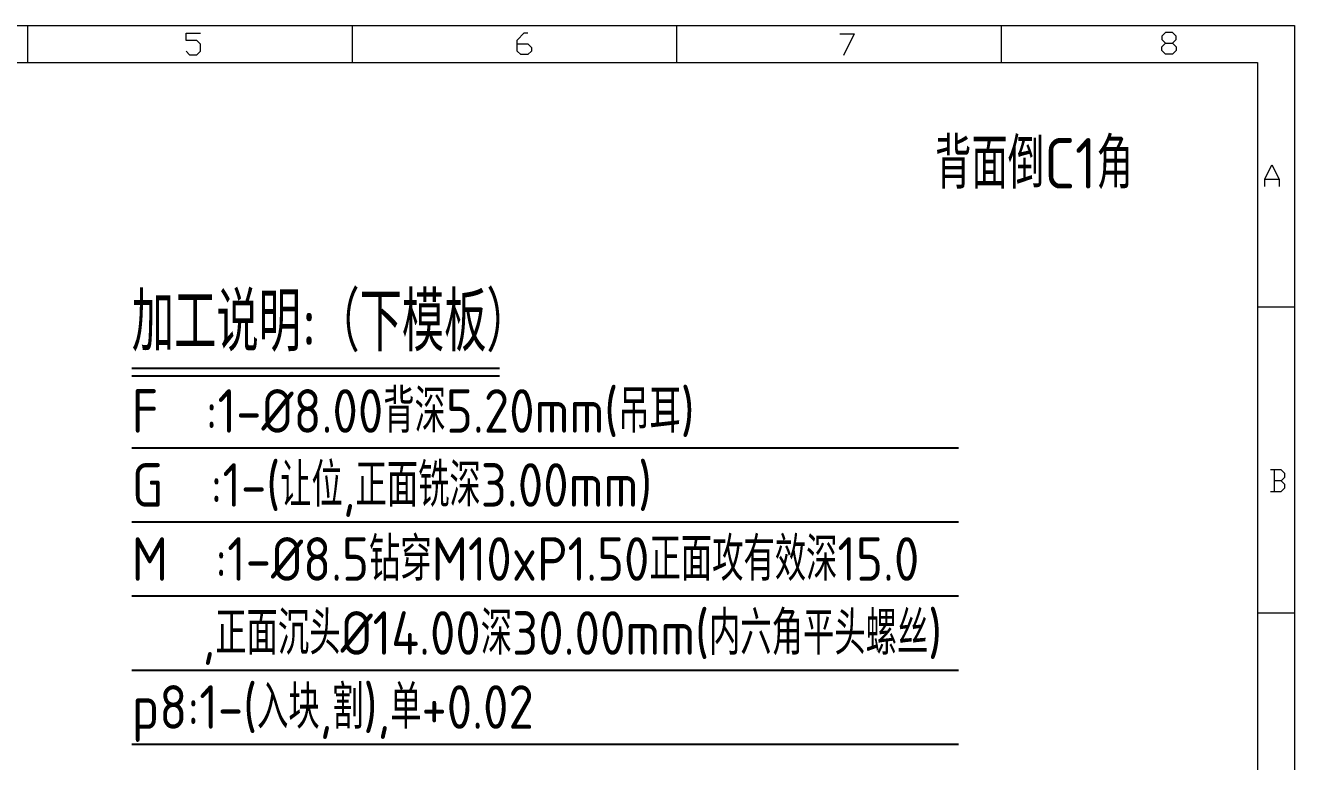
# Model space of a CAD drawing. Header units: millimetres. Extents: x 88508 to 142116, y -5268 to 20283.
# Drawn here: x 109140 to 109315, y -2937 to -2835.5 of the extents above; entities that cross this region are included whole.
import ezdxf
from ezdxf.enums import TextEntityAlignment as Align

# ---------------------------------------------------------------- set-up
doc = ezdxf.new("R2010")
doc.units = ezdxf.units.MM
doc.layers.add('TEXT', color=4, linetype='Continuous')
doc.styles.add('gbenor', font='gbenor.shx', dxfattribs={"bigfont": 'gbcbig.shx'})
doc.styles.add('GBENOR_', font='gbenor.shx', dxfattribs={"bigfont": 'gbcbig'})
doc.styles.add('TXT', font='txt.shx', dxfattribs={"width": 0.8, "bigfont": 'ctxt.shx'})

# ---------------------------------------------------------------- blocks, each defined once
blk = doc.blocks.new('U40')
at = {"color": 254, "lineweight": 18}
for p, q in [((0, 1783.5), (2530.2, 1783.5)), ((1265.1, 1783.5), (1265.1, 1746.5)), ((1589.1, 1783.5), (1589.1, 1746.5)), ((1913.1, 1783.5), (1913.1, 1746.5)), ((2237.1, 1783.5), (2237.1, 1746.5)), ((2530.2, 1783.5), (2530.2, 0)), ((37, 1746.5), (2493.2, 1746.5)), ((2493.2, 1746.5), (2493.2, 37)), ((2493.2, 1502.7), (2530.2, 1502.7)), ((2493.2, 1197.2), (2530.2, 1197.2))]:
    blk.add_line(p, q, dxfattribs=at)
at = {"color": 92, "lineweight": 18}
for points in [[(1423.4, 1757.7), (1427, 1754.1), (1434.2, 1754.1), (1437.8, 1757.7), (1437.8, 1764.9), (1434.2, 1768.5), (1423.4, 1768.5), (1423.4, 1775.7), (1437.8, 1775.7)], [(1753.9, 1765.1), (1764.7, 1765.1), (1768.3, 1761.5), (1768.3, 1757.9), (1764.7, 1754.3), (1757.5, 1754.3), (1753.9, 1757.9), (1753.9, 1768.7), (1761.1, 1775.9), (1764.7, 1775.9)], [(2076.2, 1775.2), (2090.6, 1775.2), (2079.8, 1753.6)], [(2408.4, 1765.7), (2412, 1762.1), (2412, 1758.5), (2408.4, 1754.9), (2401.2, 1754.9), (2397.6, 1758.5), (2397.6, 1762.1), (2401.2, 1765.7), (2408.4, 1765.7), (2412, 1769.3), (2412, 1772.9), (2408.4, 1776.5), (2401.2, 1776.5), (2397.6, 1772.9), (2397.6, 1769.3), (2401.2, 1765.7)], [(2500.4, 1622.8), (2500.4, 1630), (2507.6, 1644.4), (2514.8, 1630), (2514.8, 1622.8)], [(2500.4, 1630), (2514.8, 1630)], [(2516.9, 1329), (2520.5, 1332.6), (2520.5, 1336.2), (2516.9, 1339.8), (2506.1, 1339.8)], [(2509.7, 1339.8), (2509.7, 1318.2)], [(2506.1, 1318.2), (2516.9, 1318.2), (2520.5, 1321.8), (2520.5, 1325.4), (2516.9, 1329), (2509.7, 1329)]]:
    blk.add_lwpolyline(points, dxfattribs=at)
at = {"lineweight": 18, "style": 'GBENOR_'}
blk.add_attdef('文档路径', (2126, 386.9), '', height=17.8, dxfattribs=at)
at = {"lineweight": 20, "style": 'TXT'}
for tag, height, p in [('18-**-**', 16.3, (1866.6, 256.2)), ('客户名称', 16.1, (1741.1, 134, 0)), ('料厚:', 16.1, (1741.3, 93.2, 0))]:
    blk.add_attdef(tag, text='', height=height, dxfattribs=at).set_placement(p, align=Align.MIDDLE)
for tag, p, height in [('88888', (1850.9, 207.5), 14.9), ('材质:', (1691.2, 168, 0), 16.1), ('核准', (1869.4, 127.5, 0), 16.1), ('设计', (1868.8, 88.3, 0), 16.1), ('绘图', (1868.2, 49.1, 0), 16.1)]:
    blk.add_attdef(tag, p, '', height=height, dxfattribs=at)
for tag, p, height, width in [('3', (2234.7, 206.9), 15.8, 0.7), ('4', (2234.7, 167.4), 15.8, 0.7), ('核准日期', (2041.1, 124.2, 0), 16.1, 0.68), ('设计日期', (2041.1, 84.5, 0), 16.1, 0.68), ('1', (2251.9, 85.9), 14.6, 0.7), ('绘图日期', (2040.9, 46.4, 0), 16.1, 0.68), ('2', (2235, 49.2), 14.6, 0.7)]:
    blk.add_attdef(tag, p, '', height=height, dxfattribs=dict(at, width=width))

msp = doc.modelspace()

# ---------------------------------------------------------------- linework, layer by layer
at = {"layer": 'TEXT', "color": 3}
for p, q in [((109154.667, -2882.722), (109205.355, -2882.722)), ((109154.667, -2883.772), (109205.355, -2883.772))]:
    msp.add_line(p, q, dxfattribs=at)
at = {"layer": 'TEXT', "color": 3, "linetype": 'Continuous'}
for p, q in [((109154.667, -2893.732), (109268.635, -2893.732)), ((109154.667, -2903.932), (109268.635, -2903.932)), ((109154.667, -2914.132), (109268.635, -2914.132)), ((109154.667, -2924.332), (109268.635, -2924.332)), ((109154.667, -2934.532), (109268.635, -2934.532))]:
    msp.add_line(p, q, dxfattribs=at)

# ---------------------------------------------------------------- block references
at = {"ltscale": 3, "xscale": 0.1380887844040191, "yscale": 0.1380887844040191, "zscale": 0.1380887844040191}
msp.add_blockref('U40', (108965.596, -3081.771), dxfattribs=at)

# ---------------------------------------------------------------- texts
at = {"layer": 'TEXT', "color": 4, "lineweight": 18, "style": 'gbenor'}
msp.add_text('背面倒C1角', height=6.9635, dxfattribs=at).set_placement((109265.418, -2857.983))
at = {"layer": 'TEXT', "color": 4, "style": 'gbenor'}
for s, height, p in [('加工说明:（下模板）', 8.1, (109154.667, -2880.412)), ('F  :1-%%c8.00背深5.20mm(吊耳)', 6, (109154.667, -2891.632)), ('G  :1-(让位,正面铣深3.00mm)', 6, (109154.667, -2901.832)), ('M  :1-%%C8.5钻穿M10xP1.50正面攻有效深15.0', 6, (109154.667, -2912.032)), ('   ,正面沉头%%c14.00深30.00mm(内六角平头螺丝)', 6, (109154.667, -2922.232))]:
    msp.add_text(s, height=height, dxfattribs=at).set_placement(p)
at = {"layer": 'TEXT', "color": 1, "style": 'gbenor'}
msp.add_text('p8:1-(入块,割),单+0.02', height=6, dxfattribs=at).set_placement((109154.667, -2932.432))

doc.saveas('drawing.dxf')
